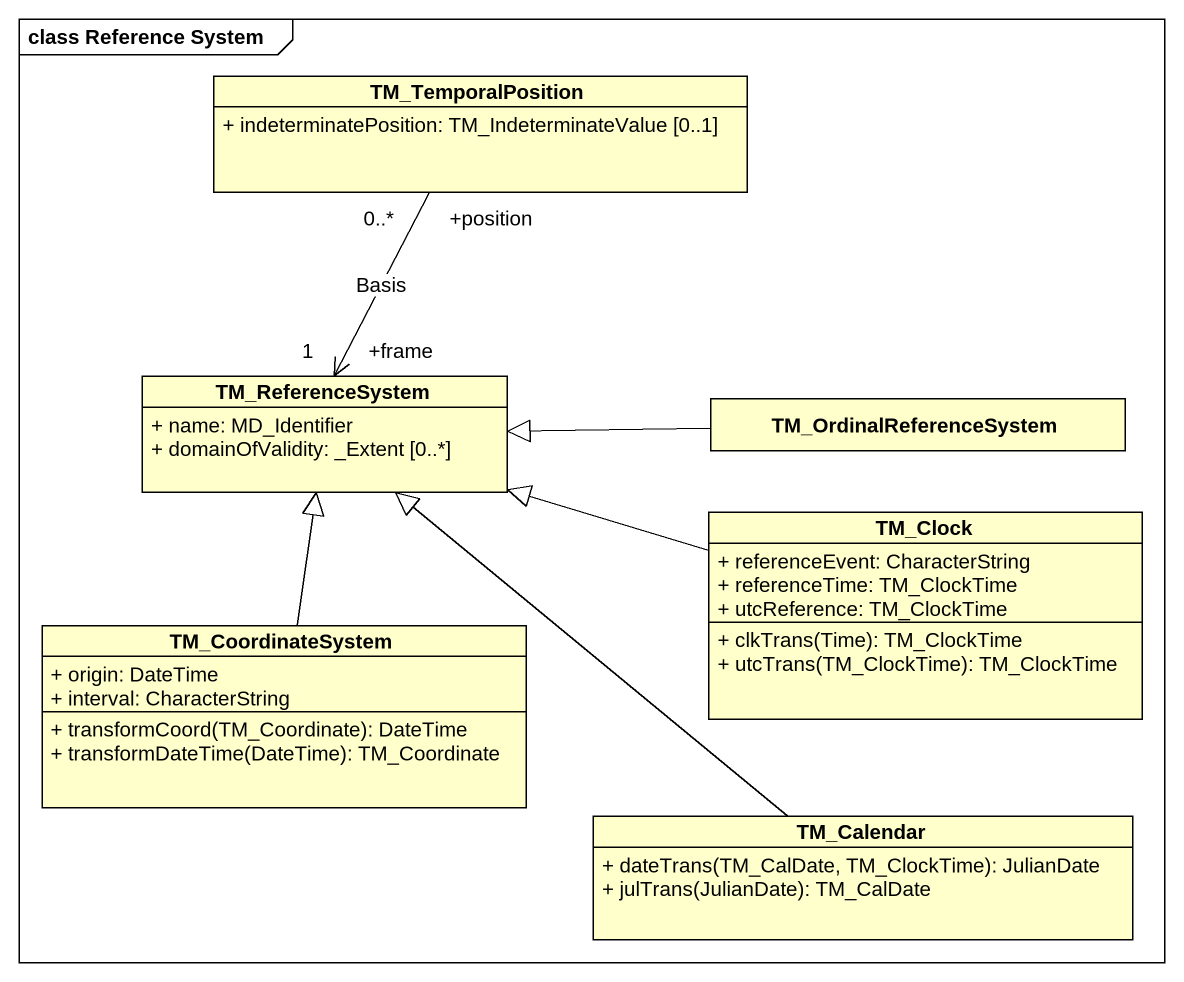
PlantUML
@startuml
mainframe class Reference System
hide circle
hide empty members
skinparam classAttributeIconSize 0
class TM_TemporalPosition {
  + indeterminatePosition: TM_IndeterminateValue [0..1]
}
class TM_ReferenceSystem {
  + name: MD_Identifier
  + domainOfValidity: _Extent [0..*]
}
class TM_OrdinalReferenceSystem
class TM_Clock {
  + referenceEvent: CharacterString
  + referenceTime: TM_ClockTime
  + utcReference: TM_ClockTime
  + clkTrans(Time): TM_ClockTime
  + utcTrans(TM_ClockTime): TM_ClockTime
}
class TM_CoordinateSystem {
  + origin: DateTime
  + interval: CharacterString
  + transformCoord(TM_Coordinate): DateTime
  + transformDateTime(DateTime): TM_Coordinate
}
class TM_Calendar {
  + dateTrans(TM_CalDate, TM_ClockTime): JulianDate
  + julTrans(JulianDate): TM_CalDate
}
TM_ReferenceSystem "+frame\n1" <-up- "+position\n0..*" TM_TemporalPosition : Basis
TM_OrdinalReferenceSystem -left-|> TM_ReferenceSystem
TM_Clock -left-|> TM_ReferenceSystem
TM_CoordinateSystem -up-|> TM_ReferenceSystem
TM_Calendar -up-|> TM_ReferenceSystem
@enduml
